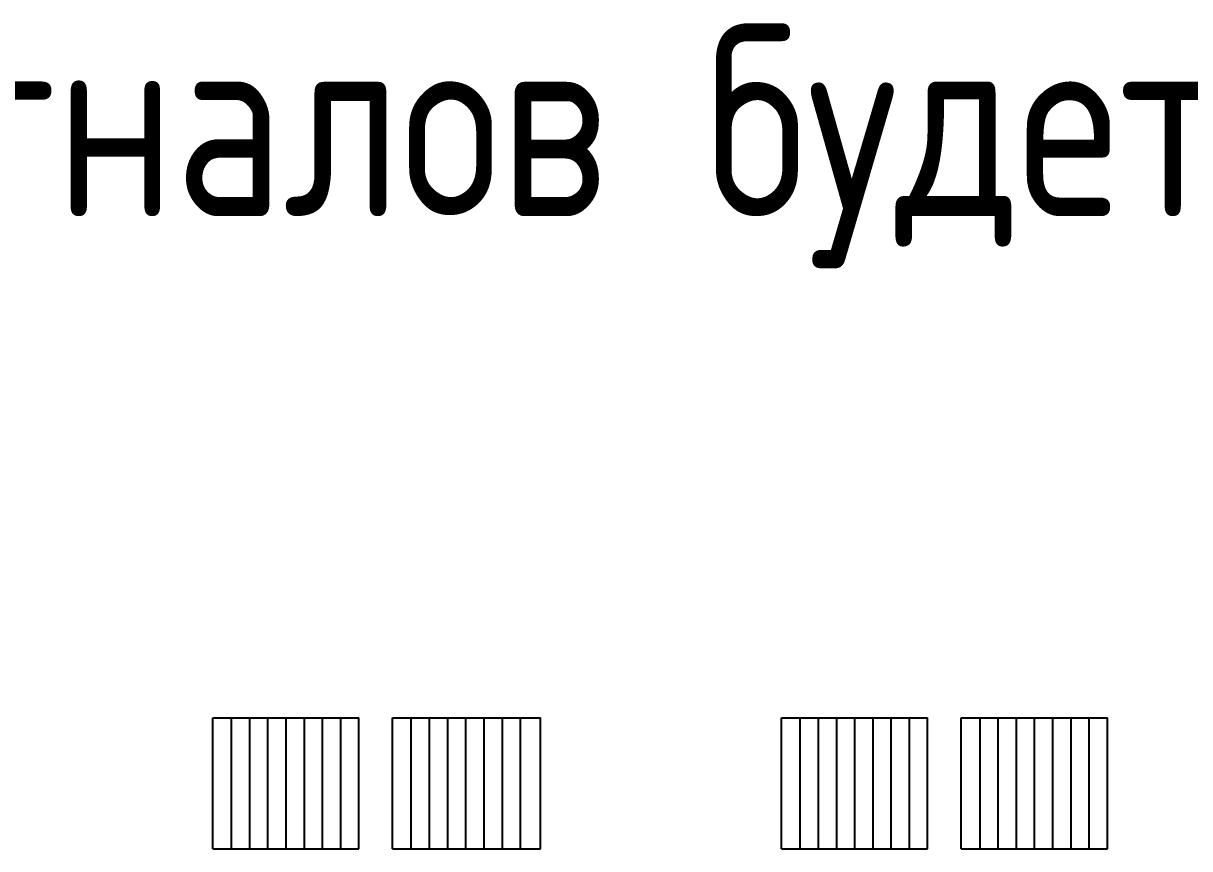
# Model space of a CAD drawing. Header units: millimetres. Extents: x 613 to 19799, y 1373 to 4314.
# Drawn here: x 7759 to 8978, y 2804 to 3666 of the extents above; entities that cross this region are included whole.
import ezdxf

# ---------------------------------------------------------------- set-up
doc = ezdxf.new("R2010")
doc.units = ezdxf.units.MM
doc.styles.add('GOST-A 3-1', font='gost_0.ttf', dxfattribs={"height": 3})

# ---------------------------------------------------------------- blocks, each defined once
blk = doc.blocks.new('*T46')
at = {"linetype": 'ByBlock', "lineweight": -2, "transparency": 16777216}
for p, q in [((0, 0), (0, 136.6)), ((0, 136.6), (152.7, 136.6)), ((19.7, 0), (19.7, 136.6)), ((38.7, 0), (38.7, 136.6)), ((57.7, 0), (57.7, 136.6)), ((76.7, 0), (76.7, 136.6)), ((95.7, 0), (95.7, 136.6)), ((114.7, 0), (114.7, 136.6)), ((133.7, 0), (133.7, 136.6)), ((152.7, 0), (152.7, 136.6)), ((187.8, 0), (187.8, 136.6)), ((187.8, 136.6), (342.4, 136.6)), ((207.4, 0), (207.4, 136.6)), ((226.4, 0), (226.4, 136.6)), ((245.5, 0), (245.5, 136.6)), ((264.5, 0), (264.5, 136.6)), ((283.5, 0), (283.5, 136.6)), ((302.5, 0), (302.5, 136.6)), ((321.5, 0), (321.5, 136.6)), ((342.4, 0), (342.4, 136.6)), ((594, 0), (594, 136.6)), ((594, 136.6), (746.7, 136.6)), ((613.7, 0), (613.7, 136.6)), ((632.7, 0), (632.7, 136.6)), ((651.7, 0), (651.7, 136.6)), ((670.7, 0), (670.7, 136.6)), ((689.7, 0), (689.7, 136.6)), ((708.7, 0), (708.7, 136.6)), ((727.7, 0), (727.7, 136.6)), ((746.7, 0), (746.7, 136.6)), ((781.8, 0), (781.8, 136.6)), ((781.8, 136.6), (934.5, 136.6)), ((801.5, 0), (801.5, 136.6)), ((820.5, 0), (820.5, 136.6)), ((839.5, 0), (839.5, 136.6)), ((858.5, 0), (858.5, 136.6)), ((877.5, 0), (877.5, 136.6)), ((896.5, 0), (896.5, 136.6)), ((915.5, 0), (915.5, 136.6)), ((934.5, 0), (934.5, 136.6)), ((1188, 0), (1188, 136.6)), ((1188, 136.6), (1340.7, 136.6)), ((1207.7, 0), (1207.7, 136.6)), ((1226.7, 0), (1226.7, 136.6)), ((1245.7, 0), (1245.7, 136.6)), ((1264.7, 0), (1264.7, 136.6)), ((1283.7, 0), (1283.7, 136.6)), ((1302.7, 0), (1302.7, 136.6)), ((1321.7, 0), (1321.7, 136.6)), ((1340.7, 0), (1340.7, 136.6)), ((1375.8, 0), (1375.8, 136.6)), ((1375.8, 136.6), (1528.5, 136.6)), ((1395.5, 0), (1395.5, 136.6)), ((1414.5, 0), (1414.5, 136.6)), ((1433.5, 0), (1433.5, 136.6)), ((1452.5, 0), (1452.5, 136.6)), ((1471.5, 0), (1471.5, 136.6)), ((1490.5, 0), (1490.5, 136.6)), ((1509.5, 0), (1509.5, 136.6)), ((1528.5, 0), (1528.5, 136.6)), ((1782, 0), (1782, 136.6)), ((1782, 136.6), (1934.7, 136.6)), ((1801.7, 0), (1801.7, 136.6)), ((1820.7, 0), (1820.7, 136.6)), ((1839.7, 0), (1839.7, 136.6)), ((1858.7, 0), (1858.7, 136.6)), ((1877.7, 0), (1877.7, 136.6)), ((1896.7, 0), (1896.7, 136.6)), ((1915.7, 0), (1915.7, 136.6)), ((1934.7, 0), (1934.7, 136.6)), ((1969.8, 0), (1969.8, 136.6)), ((1969.8, 136.6), (2122.5, 136.6)), ((1989.5, 0), (1989.5, 136.6)), ((2008.5, 0), (2008.5, 136.6)), ((2027.5, 0), (2027.5, 136.6)), ((2046.5, 0), (2046.5, 136.6)), ((2065.5, 0), (2065.5, 136.6)), ((2084.5, 0), (2084.5, 136.6)), ((2103.5, 0), (2103.5, 136.6)), ((2122.5, 0), (2122.5, 136.6)), ((2376, 0), (2376, 136.6)), ((2376, 136.6), (2528.7, 136.6)), ((2395.7, 0), (2395.7, 136.6)), ((2414.7, 0), (2414.7, 136.6)), ((2433.7, 0), (2433.7, 136.6)), ((2452.7, 0), (2452.7, 136.6)), ((2471.7, 0), (2471.7, 136.6)), ((2490.7, 0), (2490.7, 136.6)), ((2509.7, 0), (2509.7, 136.6)), ((2528.7, 0), (2528.7, 136.6)), ((2563.8, 0), (2563.8, 136.6)), ((2563.8, 136.6), (2716.5, 136.6)), ((2583.5, 0), (2583.5, 136.6)), ((2602.5, 0), (2602.5, 136.6)), ((2621.5, 0), (2621.5, 136.6)), ((2640.5, 0), (2640.5, 136.6)), ((2659.5, 0), (2659.5, 136.6)), ((2678.5, 0), (2678.5, 136.6)), ((2697.5, 0), (2697.5, 136.6)), ((2716.5, 0), (2716.5, 136.6)), ((2970, 0), (2970, 136.6)), ((2970, 136.6), (3122.7, 136.6)), ((2989.7, 0), (2989.7, 136.6)), ((3008.7, 0), (3008.7, 136.6)), ((3027.7, 0), (3027.7, 136.6)), ((3046.7, 0), (3046.7, 136.6)), ((3065.7, 0), (3065.7, 136.6)), ((3084.7, 0), (3084.7, 136.6)), ((3103.7, 0), (3103.7, 136.6)), ((3122.7, 0), (3122.7, 136.6)), ((3157.8, 0), (3157.8, 136.6)), ((3157.8, 136.6), (3310.5, 136.6)), ((3177.5, 0), (3177.5, 136.6)), ((3196.5, 0), (3196.5, 136.6)), ((3215.5, 0), (3215.5, 136.6)), ((3234.5, 0), (3234.5, 136.6)), ((3253.5, 0), (3253.5, 136.6)), ((3272.5, 0), (3272.5, 136.6)), ((3291.5, 0), (3291.5, 136.6)), ((3310.5, 0), (3310.5, 136.6)), ((3564, 0), (3564, 136.6)), ((3564, 136.6), (3716.7, 136.6)), ((3583.7, 0), (3583.7, 136.6)), ((3602.7, 0), (3602.7, 136.6)), ((3621.7, 0), (3621.7, 136.6)), ((3640.7, 0), (3640.7, 136.6)), ((3659.7, 0), (3659.7, 136.6)), ((3678.7, 0), (3678.7, 136.6)), ((3697.7, 0), (3697.7, 136.6)), ((3716.7, 0), (3716.7, 136.6)), ((3751.8, 0), (3751.8, 136.6)), ((3751.8, 136.6), (3904.5, 136.6)), ((3771.5, 0), (3771.5, 136.6)), ((3790.5, 0), (3790.5, 136.6)), ((3809.5, 0), (3809.5, 136.6)), ((3828.5, 0), (3828.5, 136.6)), ((3847.5, 0), (3847.5, 136.6)), ((3866.5, 0), (3866.5, 136.6)), ((3885.5, 0), (3885.5, 136.6)), ((3904.5, 0), (3904.5, 136.6)), ((4158, 0), (4158, 136.6)), ((4158, 136.6), (4310.7, 136.6)), ((4177.7, 0), (4177.7, 136.6)), ((4196.7, 0), (4196.7, 136.6)), ((4215.7, 0), (4215.7, 136.6)), ((4234.7, 0), (4234.7, 136.6)), ((4253.7, 0), (4253.7, 136.6)), ((4272.7, 0), (4272.7, 136.6)), ((4291.7, 0), (4291.7, 136.6)), ((4310.7, 0), (4310.7, 136.6)), ((4345.8, 0), (4345.8, 136.6)), ((4345.8, 136.6), (4498.5, 136.6)), ((4365.5, 0), (4365.5, 136.6)), ((4384.5, 0), (4384.5, 136.6)), ((4403.5, 0), (4403.5, 136.6)), ((4422.5, 0), (4422.5, 136.6)), ((4441.5, 0), (4441.5, 136.6)), ((4460.5, 0), (4460.5, 136.6)), ((4479.5, 0), (4479.5, 136.6)), ((4498.5, 0), (4498.5, 136.6)), ((0, 0), (152.7, 0)), ((187.8, 0), (342.4, 0)), ((594, 0), (746.7, 0)), ((781.8, 0), (934.5, 0)), ((1188, 0), (1340.7, 0)), ((1375.8, 0), (1528.5, 0)), ((1782, 0), (1934.7, 0)), ((1969.8, 0), (2122.5, 0)), ((2376, 0), (2528.7, 0)), ((2563.8, 0), (2716.5, 0)), ((2970, 0), (3122.7, 0)), ((3157.8, 0), (3310.5, 0)), ((3564, 0), (3716.7, 0)), ((3751.8, 0), (3904.5, 0)), ((4158, 0), (4310.7, 0)), ((4345.8, 0), (4498.5, 0))]:
    blk.add_line(p, q, dxfattribs=at)
blk = doc.blocks.new('*T221')
at = {"linetype": 'ByBlock', "lineweight": -2, "transparency": 16777216}
for p, q in [((0, 0), (0, 136.6)), ((0, 136.6), (154.6, 136.6)), ((19.6, 0), (19.6, 136.6)), ((38.6, 0), (38.6, 136.6)), ((57.7, 0), (57.7, 136.6)), ((76.7, 0), (76.7, 136.6)), ((95.7, 0), (95.7, 136.6)), ((114.7, 0), (114.7, 136.6)), ((133.7, 0), (133.7, 136.6)), ((154.6, 0), (154.6, 136.6)), ((0, 0), (154.6, 0))]:
    blk.add_line(p, q, dxfattribs=at)
blk = doc.blocks.new('*T222')
at = {"linetype": 'ByBlock', "lineweight": -2, "transparency": 16777216}
for p, q in [((0, 0), (0, 136.6)), ((0, 136.6), (152.7, 136.6)), ((19.7, 0), (19.7, 136.6)), ((38.7, 0), (38.7, 136.6)), ((57.7, 0), (57.7, 136.6)), ((76.7, 0), (76.7, 136.6)), ((95.7, 0), (95.7, 136.6)), ((114.7, 0), (114.7, 136.6)), ((133.7, 0), (133.7, 136.6)), ((152.7, 0), (152.7, 136.6)), ((0, 0), (152.7, 0))]:
    blk.add_line(p, q, dxfattribs=at)
blk = doc.blocks.new('*T223')
at = {"linetype": 'ByBlock', "lineweight": -2, "transparency": 16777216}
for p, q in [((0, 0), (0, 136.6)), ((0, 136.6), (152.7, 136.6)), ((19.7, 0), (19.7, 136.6)), ((38.7, 0), (38.7, 136.6)), ((57.7, 0), (57.7, 136.6)), ((76.7, 0), (76.7, 136.6)), ((95.7, 0), (95.7, 136.6)), ((114.7, 0), (114.7, 136.6)), ((133.7, 0), (133.7, 136.6)), ((152.7, 0), (152.7, 136.6)), ((0, 0), (152.7, 0))]:
    blk.add_line(p, q, dxfattribs=at)

msp = doc.modelspace()

# ---------------------------------------------------------------- block references
for name, p in [('*T46', (7957.3, 2804.4)), ('*T221', (8145.1, 2804.4)), ('*T222', (8551.3, 2804.4)), ('*T223', (8739.1, 2804.4))]:
    msp.add_blockref(name, p)

# ---------------------------------------------------------------- texts
at = {"style": 'GOST-A 3-1'}
msp.add_text('количество и название сигналов будет уточняться', height=200, dxfattribs=at).set_placement((4969.6, 3464.8))

doc.saveas('drawing.dxf')
